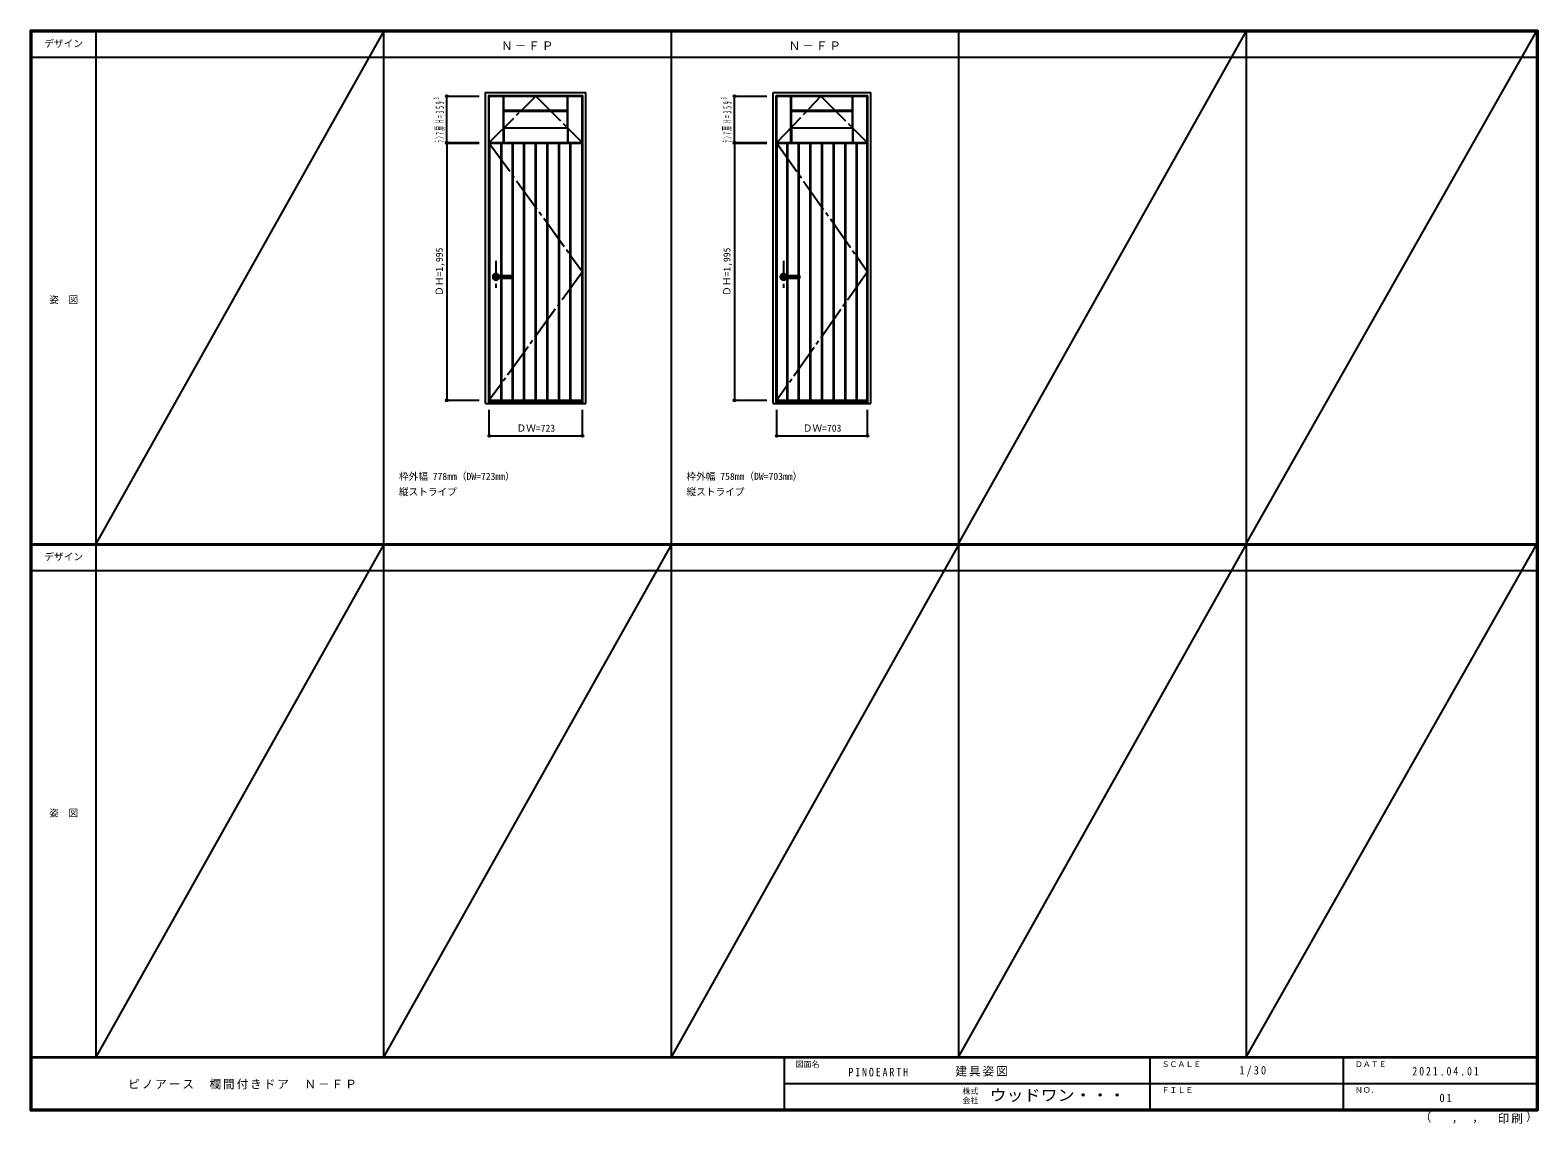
# Model space of a CAD drawing. Units: millimetres, scale not verified. Extents: x -6000 to 5700, y -4307 to 4175.
import ezdxf
from ezdxf.enums import TextEntityAlignment as Align

# ---------------------------------------------------------------- set-up
doc = ezdxf.new("R2010")
doc.units = ezdxf.units.MM
doc.header["$LTSCALE"] = 30
doc.header["$PDMODE"] = 32
doc.header["$PDSIZE"] = 15
doc.linetypes.add('CHAIN1', pattern=[8, 5, -1, 1, -1])
doc.linetypes.add('CHAIN2', pattern=[12, 9, -1, 1, -1])
for name, color, linetype in [('0-1_通り芯', 4, 'CHAIN1'), ('0-2_扉', 3, 'Continuous'), ('0-3_仕上げ', 3, 'Continuous'), ('0-4_枠', 3, 'Continuous'), ('0-5_レバー', 3, 'Continuous'), ('0-7_', 7, 'CHAIN2'), ('0-A_文字', 7, 'Continuous'), ('0-B_寸法', 4, 'Continuous'), ('F-1_枠', 6, 'Continuous'), ('F-A_文字', 7, 'Continuous')]:
    doc.layers.add(name, color=color, linetype=linetype)
doc.styles.add('ＭＳ ゴシック', font='')
doc.styles.get('ＭＳ ゴシック').set_extended_font_data('MS Gothic')

msp = doc.modelspace()

# ---------------------------------------------------------------- linework, layer by layer
at = {"layer": '0-1_通り芯'}
for p, q in [((-2385.8, 2386.75), (-2385.8, 2176.75)), ((-154.2, 2386.75), (-154.2, 2176.75)), ((-2253.3, 2261.75), (-2430.8, 2261.75)), ((-21.7, 2261.75), (-199.2, 2261.75))]:
    msp.add_line(p, q, dxfattribs=at)
at = {"layer": '0-2_扉'}
for p, q in [((-2438.3, 3303.25), (-2438.3, 3662.25)), ((-2438.3, 3662.25), (-1715.3, 3662.25)), ((-206.7, 3303.25), (-206.7, 3662.25)), ((-206.7, 3662.25), (496.3, 3662.25)), ((-1713.8, 1304.25), (-1713.8, 3299.25)), ((-205.2, 1304.25), (-205.2, 3299.25)), ((-205.2, 3299.25), (497.8, 3299.25)), ((497.8, 1304.25), (497.8, 3299.25)), ((-2436.8, 1304.25), (-1713.8, 1304.25)), ((-205.2, 1304.25), (497.8, 1304.25))]:
    msp.add_line(p, q, dxfattribs=at)
for points in [[(-2438.3, 3303.25), (-1715.3, 3303.25), (-1715.3, 3662.25)], [(-206.7, 3303.25), (496.3, 3303.25), (496.3, 3662.25)], [(-2436.8, 1304.25), (-2436.8, 3299.25), (-1713.8, 3299.25)]]:
    msp.add_lwpolyline(points, dxfattribs=at)
at = {"layer": '0-3_仕上げ', "color": 7}
for p, q in [((-2327.3, 3303.25), (-2327.3, 3662.25)), ((-2325.8, 3549.75), (-2325.8, 3662.25)), ((-2324.3, 3551.25), (-2324.3, 3662.25)), ((-1829.3, 3551.25), (-1829.3, 3662.25)), ((-1827.8, 3549.75), (-1827.8, 3662.25)), ((-1826.3, 3303.25), (-1826.3, 3662.25)), ((-95.7, 3303.25), (-95.7, 3662.25)), ((-94.2, 3549.75), (-94.2, 3662.25)), ((-92.7, 3551.25), (-92.7, 3662.25)), ((382.3, 3551.25), (382.3, 3662.25)), ((383.8, 3549.75), (383.8, 3662.25)), ((385.3, 3303.25), (385.3, 3662.25)), ((-1829.3, 3551.25), (-2324.3, 3551.25)), ((382.3, 3551.25), (-92.7, 3551.25)), ((-2325.8, 3415.75), (-2325.8, 3303.25)), ((-2324.3, 3414.25), (-2324.3, 3303.25)), ((-1829.3, 3414.25), (-2324.3, 3414.25)), ((-1829.3, 3414.25), (-1829.3, 3303.25)), ((-1827.8, 3415.75), (-1827.8, 3303.25)), ((-94.2, 3415.75), (-94.2, 3303.25)), ((-92.7, 3414.25), (-92.7, 3303.25)), ((382.3, 3414.25), (-92.7, 3414.25)), ((382.3, 3414.25), (382.3, 3303.25)), ((383.8, 3415.75), (383.8, 3303.25))]:
    msp.add_line(p, q, dxfattribs=at)
at = {"layer": '0-3_仕上げ'}
for p, q in [((-2323.3, 3418.25), (-2323.3, 3547.25)), ((-2323.3, 3547.25), (-1830.3, 3547.25)), ((-91.7, 3418.25), (-91.7, 3547.25)), ((-91.7, 3547.25), (381.3, 3547.25)), ((-2433.8, 1304.25), (-2433.8, 3299.25)), ((-2345.8, 2273.25), (-2345.8, 3299.25)), ((-2340.8, 2273.25), (-2340.8, 3299.25)), ((-2257.8, 1304.25), (-2257.8, 3299.25)), ((-2252.8, 1304.25), (-2252.8, 3299.25)), ((-2167.8, 1304.25), (-2167.8, 3299.25)), ((-2162.8, 1304.25), (-2162.8, 3299.25)), ((-2077.8, 1304.25), (-2077.8, 3299.25)), ((-2072.8, 1304.25), (-2072.8, 3299.25)), ((-1987.8, 1304.25), (-1987.8, 3299.25)), ((-1982.8, 1304.25), (-1982.8, 3299.25)), ((-1897.8, 1304.25), (-1897.8, 3299.25)), ((-1892.8, 1304.25), (-1892.8, 3299.25)), ((-1809.8, 1304.25), (-1809.8, 3299.25)), ((-1804.8, 1304.25), (-1804.8, 3299.25)), ((-1716.8, 1304.25), (-1716.8, 3299.25)), ((-202.2, 1304.25), (-202.2, 3299.25)), ((-124.2, 2273.25), (-124.2, 3299.25)), ((-119.2, 2273.25), (-119.2, 3299.25)), ((-36.2, 2273.25), (-36.2, 3299.25)), ((-31.2, 2273.25), (-31.2, 3299.25)), ((53.8, 1304.25), (53.8, 3299.25)), ((58.8, 1304.25), (58.8, 3299.25)), ((143.8, 1304.25), (143.8, 3299.25)), ((148.8, 1304.25), (148.8, 3299.25)), ((233.8, 1304.25), (233.8, 3299.25)), ((238.8, 1304.25), (238.8, 3299.25)), ((323.8, 1304.25), (323.8, 3299.25)), ((328.8, 1304.25), (328.8, 3299.25)), ((411.8, 1304.25), (411.8, 3299.25)), ((416.8, 1304.25), (416.8, 3299.25)), ((494.8, 1304.25), (494.8, 3299.25)), ((-2345.8, 1304.25), (-2345.8, 2250.25)), ((-2340.8, 1304.25), (-2340.8, 2250.25)), ((-124.2, 1304.25), (-124.2, 2250.25)), ((-119.2, 1304.25), (-119.2, 2250.25)), ((-36.2, 1304.25), (-36.2, 2250.25)), ((-31.2, 1304.25), (-31.2, 2250.25))]:
    msp.add_line(p, q, dxfattribs=at)
at = {"layer": '0-3_仕上げ', "color": 7}
for points in [[(-2324.3, 3551.25), (-2325.8, 3549.75), (-2323.3, 3547.25)], [(-1829.3, 3551.25), (-1827.8, 3549.75), (-1830.3, 3547.25)], [(-92.7, 3551.25), (-94.2, 3549.75), (-91.7, 3547.25)], [(382.3, 3551.25), (383.8, 3549.75), (381.3, 3547.25)], [(-2324.3, 3414.25), (-2325.8, 3415.75), (-2323.3, 3418.25)], [(-1829.3, 3414.25), (-1827.8, 3415.75), (-1830.3, 3418.25)], [(-92.7, 3414.25), (-94.2, 3415.75), (-91.7, 3418.25)], [(382.3, 3414.25), (383.8, 3415.75), (381.3, 3418.25)]]:
    msp.add_lwpolyline(points, dxfattribs=at)
at = {"layer": '0-3_仕上げ'}
for points in [[(-2323.3, 3418.25), (-1830.3, 3418.25), (-1830.3, 3547.25)], [(-91.7, 3418.25), (381.3, 3418.25), (381.3, 3547.25)]]:
    msp.add_lwpolyline(points, dxfattribs=at)
at = {"layer": '0-4_枠'}
for p, q in [((-1711.8, 1279.25), (-1711.8, 3667.25)), ((-1687.8, 1279.25), (-1687.8, 3691.25)), ((-234.2, 1279.25), (-234.2, 3691.25)), ((-234.2, 3691.25), (523.8, 3691.25)), ((-210.2, 1279.25), (-210.2, 3667.25)), ((-210.2, 3667.25), (499.8, 3667.25)), ((499.8, 1279.25), (499.8, 3667.25)), ((523.8, 1279.25), (523.8, 3691.25)), ((-2441.8, 1294.25), (-1711.8, 1294.25)), ((-2441.8, 1291.25), (-1711.8, 1291.25)), ((-210.2, 1294.25), (499.8, 1294.25)), ((-210.2, 1291.25), (499.8, 1291.25)), ((-2465.8, 1279.25), (-1687.8, 1279.25)), ((-234.2, 1279.25), (523.8, 1279.25))]:
    msp.add_line(p, q, dxfattribs=at)
for points in [[(-2465.8, 1279.25), (-2465.8, 3691.25), (-1687.8, 3691.25)], [(-2441.8, 1279.25), (-2441.8, 3667.25), (-1711.8, 3667.25)]]:
    msp.add_lwpolyline(points, dxfattribs=at)
at = {"layer": '0-5_レバー'}
for p, q in [((-2385.8, 2271.25), (-2366.8, 2271.25)), ((-2385.8, 2252.25), (-2366.8, 2252.25)), ((-2366.8, 2272.25), (-2365.8, 2273.25)), ((-2366.8, 2251.25), (-2366.8, 2272.25)), ((-2366.8, 2251.25), (-2365.8, 2250.25)), ((-2365.8, 2273.25), (-2261.8, 2273.25)), ((-2261.8, 2250.25), (-2365.8, 2250.25)), ((-2260.8, 2272.25), (-2261.8, 2273.25)), ((-2260.8, 2251.25), (-2261.8, 2250.25)), ((-2260.8, 2251.25), (-2260.8, 2272.25)), ((-154.2, 2271.25), (-135.2, 2271.25)), ((-154.2, 2252.25), (-135.2, 2252.25)), ((-135.2, 2272.25), (-134.2, 2273.25)), ((-135.2, 2251.25), (-135.2, 2272.25)), ((-135.2, 2251.25), (-134.2, 2250.25)), ((-134.2, 2273.25), (-30.2, 2273.25)), ((-30.2, 2250.25), (-134.2, 2250.25)), ((-29.2, 2272.25), (-30.2, 2273.25)), ((-29.2, 2251.25), (-30.2, 2250.25)), ((-29.2, 2251.25), (-29.2, 2272.25))]:
    msp.add_line(p, q, dxfattribs=at)
at = {"layer": '0-5_レバー', "color": 4}
for p, q in [((-2365.8, 2250.25), (-2365.8, 2273.25)), ((-2261.8, 2273.25), (-2261.8, 2250.25)), ((-134.2, 2250.25), (-134.2, 2273.25)), ((-30.2, 2273.25), (-30.2, 2250.25))]:
    msp.add_line(p, q, dxfattribs=at)
for centre, radius, start, end in [((-2385.8, 2261.75), 24.55, 27.93255, 332.06745), ((-2385.8, 2261.75), 11, 59.72736, 300.27264), ((-154.2, 2261.75), 24.55, 27.93255, 332.06745), ((-154.2, 2261.75), 11, 59.72736, 300.27264)]:
    msp.add_arc(centre, radius, start, end, dxfattribs=at)
at = {"layer": '0-5_レバー'}
for centre in [(-2385.8, 2261.75), (-154.2, 2261.75)]:
    msp.add_arc(centre, 9.5, 90, 270, dxfattribs=at)
at = {"layer": '0-7_'}
for p, q in [((-2436.8, 3299.25), (-1713.8, 2301.75)), ((-205.2, 3299.25), (497.8, 2301.75)), ((-1713.8, 2301.75), (-2436.8, 1304.25)), ((497.8, 2301.75), (-205.2, 1304.25))]:
    msp.add_line(p, q, dxfattribs=at)
for points in [[(-2438.3, 3303.25), (-2076.8, 3662.25), (-1715.3, 3303.25)], [(-206.7, 3303.25), (134.8, 3662.25), (496.3, 3303.25)]]:
    msp.add_lwpolyline(points, dxfattribs=at)
at = {"layer": '0-B_寸法'}
for p, q in [((-2765.8, 3303.25), (-2765.8, 3662.25)), ((-2765.8, 3662.25), (-2515.8, 3662.25)), ((-534.2, 3303.25), (-534.2, 3662.25)), ((-534.2, 3662.25), (-284.2, 3662.25)), ((-2765.8, 3303.25), (-2515.8, 3303.25)), ((-2765.8, 3299.25), (-2515.8, 3299.25)), ((-2765.8, 3299.25), (-2765.8, 1304.25)), ((-534.2, 3303.25), (-284.2, 3303.25)), ((-534.2, 3299.25), (-284.2, 3299.25)), ((-534.2, 3299.25), (-534.2, 1304.25)), ((-2765.8, 1304.25), (-2515.8, 1304.25)), ((-534.2, 1304.25), (-284.2, 1304.25)), ((-2436.8, 1029.25), (-2436.8, 1229.25)), ((-1713.8, 1029.25), (-1713.8, 1229.25)), ((-205.2, 1029.25), (-205.2, 1229.25)), ((497.8, 1029.25), (497.8, 1229.25)), ((-2436.8, 1029.25), (-1713.8, 1029.25)), ((-205.2, 1029.25), (497.8, 1029.25))]:
    msp.add_line(p, q, dxfattribs=at)
at = {"layer": '0-B_寸法', "color": 7}
for p in [(-2765.8, 3662.25), (-534.2, 3662.25), (-2765.8, 3303.25), (-2765.8, 3299.25), (-534.2, 3303.25), (-534.2, 3299.25), (-2765.8, 1304.25), (-534.2, 1304.25), (-2436.8, 1029.25), (-1713.8, 1029.25), (-205.2, 1029.25), (497.8, 1029.25)]:
    msp.add_point(p, dxfattribs=at)
at = {"layer": 'F-1_枠'}
for p, q in [((-6000, 4175), (5700, 4175)), ((-6000, 4175), (-6000, -4205)), ((-6000, 4170), (5700, 4170)), ((-6000, 4165), (5700, 4165)), ((-5995, 4175), (-5995, -4205)), ((-5990, 4175), (-5990, -4205)), ((-5490, 4175), (-5490, -3790)), ((-3258.4, 4175), (-3258.4, -3790)), ((-1026.8, 4175), (-1026.8, -3790)), ((1204.8, 4175), (1204.8, -3790)), ((3436.4, 4175), (3436.4, -3790)), ((5690, 4175), (5690, -4205)), ((5695, 4175), (5695, -4205)), ((5700, 4175), (5700, -4205)), ((-6000, 3965), (5700, 3965)), ((-6000, 190.5), (5700, 190.5)), ((-6000, 187.5), (5700, 187.5)), ((-6000, 184.5), (5700, 184.5)), ((-6000, -15.5), (5700, -15.5)), ((5700, -3790), (-6000, -3790)), ((5700, -3795), (-6000, -3795)), ((-150, -3795), (-150, -4195)), ((2690, -3795), (2690, -4195)), ((4190, -3795), (4190, -4195)), ((-150, -3995), (5690, -3995.01)), ((5700, -4195), (-6000, -4195)), ((5700, -4200), (-6000, -4200)), ((5700, -4205), (-6000, -4205))]:
    msp.add_line(p, q, dxfattribs=at)
at = {"layer": 'F-A_文字'}
for p, q in [((-3258.4, 4165), (-5490, 190.5)), ((1204.8, 190.5), (3436.4, 4165)), ((3436.4, 190.5), (5690, 4165)), ((-3258.4, 184.5), (-5490, -3790)), ((-1026.8, 184.5), (-3258.4, -3790)), ((1204.8, 184.5), (-1026.8, -3790)), ((1204.8, -3790), (3436.4, 184.5)), ((3436.4, -3790), (5690, 184.5))]:
    msp.add_line(p, q, dxfattribs=at)

# ---------------------------------------------------------------- texts
at = {"layer": '0-A_文字', "style": 'ＭＳ ゴシック'}
for s, p in [('枠外幅 778mm（DW=723mm）', (-3138.4, 670.5)), ('枠外幅 758mm（DW=703mm）', (-906.8, 670.5)), ('縦ストライプ', (-3138.4, 550.5)), ('縦ストライプ', (-906.8, 550.5))]:
    msp.add_text(s, height=54.99, dxfattribs=at).set_placement(p, align=Align.BOTTOM_LEFT)
at = {"layer": '0-A_文字', "char_height": 65.98, "attachment_point": 7, "style": 'ＭＳ ゴシック'}
for insert in [(-2345.1, 4020), (-113.5, 4020)]:
    msp.add_mtext('\\T1.17;Ｎ－ＦＰ', dxfattribs=dict(at, insert=insert))
at = {"layer": '0-B_寸法', "color": 7, "style": 'ＭＳ ゴシック'}
for p in [(-2780.8, 2114.25), (-549.2, 2114.25)]:
    msp.add_text('ＤＨ=1,995', height=54.99, rotation=90, dxfattribs=at).set_placement(p, align=Align.BOTTOM_LEFT)
for s, p in [('ＤＷ=723', (-2225.8, 1044.25)), ('ＤＷ=703', (-4.2, 1044.25))]:
    msp.add_text(s, height=54.99, dxfattribs=at).set_placement(p, align=Align.BOTTOM_LEFT)
at = {"layer": '0-B_寸法', "color": 7, "char_height": 65.98, "attachment_point": 7, "rotation": 90, "style": 'ＭＳ ゴシック'}
for insert in [(-2780.8, 3302.75), (-549.2, 3302.75)]:
    msp.add_mtext('\\T1.67;\\W0.4;ﾗﾝﾏ扉H=359³', dxfattribs=dict(at, insert=insert))
at = {"layer": 'F-A_文字', "style": 'ＭＳ ゴシック'}
for s, height, p in [('デザイン', 54.99, (-5890, 4027.5)), ('姿\u3000図', 54.99, (-5852.5, 2040.25)), ('デザイン', 54.99, (-5890, 47)), ('姿\u3000図', 54.99, (-5852.5, -1940.25)), ('図面名', 43.99, (-60, -3880)), ('ＳＣＡＬＥ', 43.99, (2780, -3880)), ('ＤＡＴＥ', 43.99, (4280, -3880)), ('株式', 43.99, (1235, -4089)), ('ＦＩＬＥ', 43.99, (2780, -4080)), ('ＮＯ．', 43.99, (4280, -4080)), ('会社', 43.99, (1235, -4161)), ('（', 65.98, (4784.03, -4308.31)), ('）', 65.98, (5608.4, -4304.13)), (',', 65.98, (5031.28, -4308.31)), (',', 65.98, (5190.2, -4305.53))]:
    msp.add_text(s, height=height, dxfattribs=at).set_placement(p, align=Align.BOTTOM_LEFT)
at = {"layer": 'F-A_文字', "style": 'ＭＳ ゴシック', "width": 1.1}
msp.add_text('ウッドワン・・・', height=87.98, dxfattribs=at).set_placement((1445, -4155), align=Align.BOTTOM_LEFT)
at = {"layer": 'F-A_文字', "char_height": 65.98, "attachment_point": 7, "style": 'ＭＳ ゴシック'}
for s, insert in [('\\T1.17;建具姿図', (1180.42, -3940)), ('\\T1.38;\\W0.9;1/30', (3383.75, -3940)), ('\\T1.17;ピノアース\u3000欄間付きドア\u3000Ｎ－ＦＰ', (-5240, -4040)), ('\\T1.39;\\W0.85;PINOEARTH', (350, -3940)), ('\\T1.39;\\W0.85;2021.04.01', (4726.25, -3932.5)), ('\\T1.36;\\W0.9;01', (4936.25, -4140)), ('\\T1.17;印刷', (5388.15, -4306.92))]:
    msp.add_mtext(s, dxfattribs=dict(at, insert=insert))

doc.saveas('drawing.dxf')
